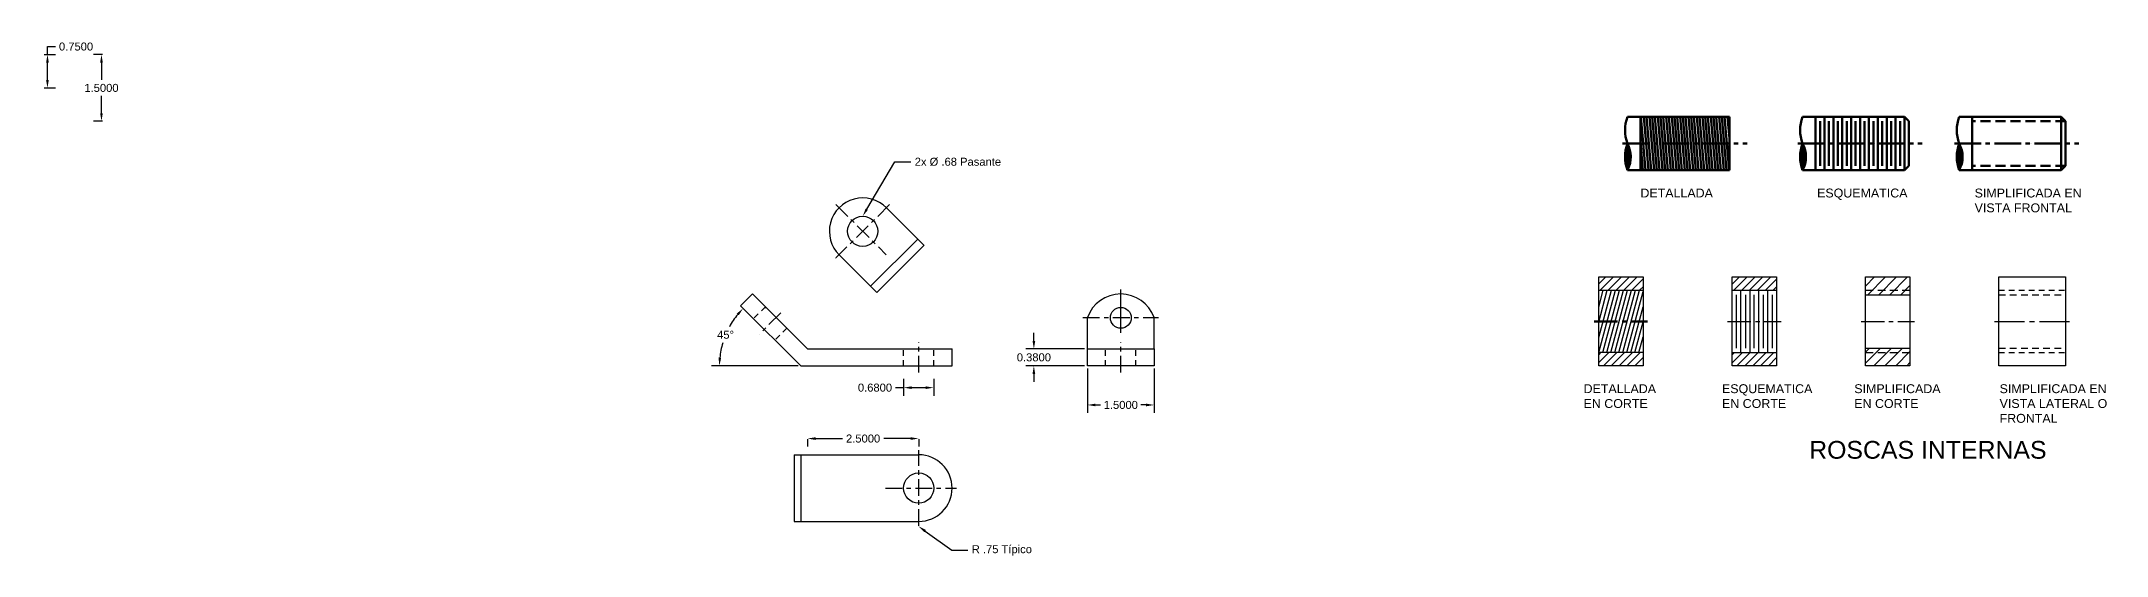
# Model space of a CAD drawing. Header units: inches. Extents: x -4 to 170, y 1 to 14.
# Drawn here: x 83.03 to 129.49, y 0.93 to 12.5 of the extents above; entities that cross this region are included whole.
import ezdxf
from ezdxf import colors
from ezdxf.entities.mleader import LeaderData, LeaderLine
from ezdxf.math import Vec2, Vec3

# ---------------------------------------------------------------- set-up
doc = ezdxf.new("R2010")
doc.units = ezdxf.units.IN
doc.header["$MEASUREMENT"] = 0
doc.linetypes.add('CENTER2', pattern=[1.125, 0.75, -0.125, 0.125, -0.125])
doc.linetypes.add('DASHED2', pattern=[0.375, 0.25, -0.125])
doc.styles.get("Standard").update_dxf_attribs({"font": 'arial.ttf'})
doc.linetypes.add('ZIGZAG', pattern='A,0.0001,-0.2,[131,ltypeshp.shx,S=0.2,R=0,X=-0.2,Y=0],-0.4,[131,ltypeshp.shx,S=0.2,R=180,X=0.2,Y=0],-0.2', length=0.8001)
doc.dimstyles.get("Standard").update_dxf_attribs({"dimtxt": 0.18, "dimasz": 0.18, "dimexe": 0.18, "dimexo": 0.0625, "dimgap": 0.09, "dimtad": 0, "dimtih": 1, "dimtoh": 1, "dimdec": 4, "dimzin": 0, "dimdsep": 46, "dimtxsty": 'Standard', "dimcen": 0.09, "dimadec": 0, "dimazin": 0, "dimtfac": 1, "dimtdec": 4, "dimtofl": 0, "dimtmove": 0, "dimatfit": 3, "dimfxl": 1, "dimtolj": 1, "dimtzin": 0, "dimarcsym": 0})

# ---------------------------------------------------------------- blocks, each defined once
blk = doc.blocks.new('*D16')
at = {"color": 0, "lineweight": -2, "transparency": 16777216}
for p, q in [((83.093, 12.204), (83.349, 12.204)), ((83.169, 12.204), (83.169, 12.384)), ((83.169, 12.384), (83.349, 12.384)), ((83.169, 11.634), (83.169, 12.024)), ((83.093, 11.454), (83.349, 11.454))]:
    blk.add_line(p, q, dxfattribs=at)
at = {"color": 0, "transparency": 16777216}
for points in [[(83.139, 12.024), (83.199, 12.024), (83.169, 12.204)], [(83.139, 11.634), (83.199, 11.634), (83.169, 11.454)]]:
    blk.add_solid(points, dxfattribs=at)
at = {"layer": 'Defpoints', "color": 0, "transparency": 16777216}
for p in [(83.031, 12.204), (83.169, 12.204), (83.031, 11.454)]:
    blk.add_point(p, dxfattribs=at)
at = {"color": 0, "transparency": 16777216, "insert": (83.812, 12.384), "char_height": 0.18, "attachment_point": 5}
blk.add_mtext('\\A1;0.7500', dxfattribs=at)
blk = doc.blocks.new('*D17')
at = {"color": 0, "lineweight": -2, "transparency": 16777216}
for p, q in [((84.404, 12.204), (84.204, 12.204)), ((84.384, 12.024), (84.384, 11.636)), ((84.384, 10.884), (84.384, 11.273)), ((84.404, 10.704), (84.204, 10.704))]:
    blk.add_line(p, q, dxfattribs=at)
at = {"color": 0, "transparency": 16777216}
for points in [[(84.354, 12.024), (84.414, 12.024), (84.384, 12.204)], [(84.354, 10.884), (84.414, 10.884), (84.384, 10.704)]]:
    blk.add_solid(points, dxfattribs=at)
at = {"layer": 'Defpoints', "color": 0, "transparency": 16777216}
for p in [(84.466, 12.204), (84.384, 10.704), (84.466, 10.704)]:
    blk.add_point(p, dxfattribs=at)
at = {"color": 0, "transparency": 16777216, "insert": (84.384, 11.454), "char_height": 0.18, "attachment_point": 5}
blk.add_mtext('\\A1;1.5000', dxfattribs=at)
blk = doc.blocks.new('*D24')
at = {"color": 0, "lineweight": -2, "ltscale": 0.5, "transparency": 16777216}
for p, q in [((106.498, 5.584), (105.176, 5.584)), ((105.356, 5.764), (105.356, 5.944)), ((106.498, 5.204), (105.176, 5.204)), ((105.356, 5.024), (105.356, 4.844))]:
    blk.add_line(p, q, dxfattribs=at)
at = {"color": 0, "ltscale": 0.5, "transparency": 16777216}
for points in [[(105.326, 5.764), (105.386, 5.764), (105.356, 5.584)], [(105.326, 5.024), (105.386, 5.024), (105.356, 5.204)]]:
    blk.add_solid(points, dxfattribs=at)
at = {"layer": 'Defpoints', "color": 0, "ltscale": 0.5, "transparency": 16777216}
for p in [(106.561, 5.584), (105.356, 5.204), (106.561, 5.204)]:
    blk.add_point(p, dxfattribs=at)
at = {"color": 0, "ltscale": 0.5, "transparency": 16777216, "insert": (105.356, 5.394), "char_height": 0.18, "attachment_point": 5}
blk.add_mtext('\\A1;0.3800', dxfattribs=at)
blk = doc.blocks.new('*D25')
at = {"color": 0, "lineweight": -2, "ltscale": 0.5, "transparency": 16777216}
for p, q in [((102.425, 4.713), (102.245, 4.713)), ((102.425, 4.915), (102.425, 4.533)), ((102.925, 4.713), (102.605, 4.713)), ((103.105, 4.915), (103.105, 4.533))]:
    blk.add_line(p, q, dxfattribs=at)
at = {"color": 0, "ltscale": 0.5, "transparency": 16777216}
for points in [[(102.605, 4.743), (102.605, 4.683), (102.425, 4.713)], [(102.925, 4.743), (102.925, 4.683), (103.105, 4.713)]]:
    blk.add_solid(points, dxfattribs=at)
at = {"layer": 'Defpoints', "color": 0, "ltscale": 0.5, "transparency": 16777216}
for p in [(102.425, 4.978), (102.425, 4.713), (103.105, 4.978)]:
    blk.add_point(p, dxfattribs=at)
at = {"color": 0, "ltscale": 0.5, "transparency": 16777216, "insert": (101.782, 4.713), "char_height": 0.18, "attachment_point": 5}
blk.add_mtext('\\A1;0.6800', dxfattribs=at)
blk = doc.blocks.new('*D26')
at = {"color": 0, "lineweight": -2, "ltscale": 0.5, "transparency": 16777216}
blk.add_line((100.051, 5.204), (98.103, 5.204), dxfattribs=at)
for start, end in [(140.8313, 151.2931), (163.625, 174.3618)]:
    blk.add_arc((100.113, 5.204), 1.83, start, end, dxfattribs=at)
at = {"color": 0, "ltscale": 0.5, "transparency": 16777216}
for points in [[(98.672, 6.38), (98.717, 6.34), (98.815, 6.494)], [(98.322, 5.383), (98.262, 5.386), (98.283, 5.204)]]:
    blk.add_solid(points, dxfattribs=at)
at = {"layer": 'Defpoints', "color": 0, "ltscale": 0.5, "transparency": 16777216}
for p in [(98.757, 6.552), (98.526, 6.116), (100.113, 5.204), (100.113, 5.204), (103.515, 5.204)]:
    blk.add_point(p, dxfattribs=at)
at = {"color": 0, "ltscale": 0.5, "transparency": 16777216, "insert": (98.421, 5.902), "char_height": 0.18, "attachment_point": 5}
blk.add_mtext('\\A1;45°', dxfattribs=at)
blk = doc.blocks.new('*D27')
at = {"color": 0, "lineweight": -2, "ltscale": 0.5, "transparency": 16777216}
for p, q in [((106.561, 5.142), (106.561, 4.144)), ((108.061, 5.142), (108.061, 4.144)), ((106.741, 4.324), (106.856, 4.324)), ((107.881, 4.324), (107.765, 4.324))]:
    blk.add_line(p, q, dxfattribs=at)
at = {"color": 0, "ltscale": 0.5, "transparency": 16777216}
for points in [[(106.741, 4.354), (106.741, 4.294), (106.561, 4.324)], [(107.881, 4.354), (107.881, 4.294), (108.061, 4.324)]]:
    blk.add_solid(points, dxfattribs=at)
at = {"layer": 'Defpoints', "color": 0, "ltscale": 0.5, "transparency": 16777216}
for p in [(106.561, 5.204), (108.061, 5.204), (106.561, 4.324)]:
    blk.add_point(p, dxfattribs=at)
at = {"color": 0, "ltscale": 0.5, "transparency": 16777216, "insert": (107.311, 4.324), "char_height": 0.18, "attachment_point": 5}
blk.add_mtext('\\A1;1.5000', dxfattribs=at)
blk = doc.blocks.new('*D28')
at = {"color": 0, "lineweight": -2, "ltscale": 0.5, "transparency": 16777216}
for p, q in [((100.265, 3.552), (100.265, 3.388)), ((100.445, 3.568), (101.05, 3.568)), ((102.585, 3.568), (101.98, 3.568)), ((102.765, 3.552), (102.765, 3.388))]:
    blk.add_line(p, q, dxfattribs=at)
at = {"color": 0, "ltscale": 0.5, "transparency": 16777216}
for points in [[(100.445, 3.598), (100.445, 3.538), (100.265, 3.568)], [(102.585, 3.598), (102.585, 3.538), (102.765, 3.568)]]:
    blk.add_solid(points, dxfattribs=at)
at = {"layer": 'Defpoints', "color": 0, "ltscale": 0.5, "transparency": 16777216}
for p in [(100.265, 3.614), (100.265, 3.568), (102.765, 3.614)]:
    blk.add_point(p, dxfattribs=at)
at = {"color": 0, "ltscale": 0.5, "transparency": 16777216, "insert": (101.515, 3.568), "char_height": 0.18, "attachment_point": 5}
blk.add_mtext('\\A1;2.5000', dxfattribs=at)

msp = doc.modelspace()

# ---------------------------------------------------------------- hatches: boundary and pattern name
at = {"lineweight": 80, "ltscale": 0.5}
h = msp.add_hatch(dxfattribs=at)
h.set_pattern_fill('ANSI31', color=256, scale=0.5, angle=50)
h.paths.add_polyline_path([(120.99917, 10.80426), (118.99858, 10.80426), (118.99858, 10.20426), (120.99888, 10.20426)])
h.paths.add_polyline_path([(120.99888, 10.20426), (118.99858, 10.20426), (118.99858, 9.60426), (120.99858, 9.60426)])
h.paths.add_polyline_path([(120.32003, 10.20426), (120.32003, 10.20426)], flags=16)
h = msp.add_hatch(dxfattribs=at)
h.set_pattern_fill('ANSI31', color=256, scale=0.3, angle=30)
h.set_pattern_definition([(75, (-7.46184, 0), (-0.036222218, 0.009705714), [])])
h.paths.add_polyline_path([(118.70582, 10.20426, 0.17983912), (118.70582, 9.60426, 0.25494226)])
h = msp.add_hatch(dxfattribs=at)
h.set_pattern_fill('ANSI31', color=256, scale=0.3, angle=30)
h.set_pattern_definition([(75, (-3.522285, 0), (-0.036222218, 0.009705714), [])])
h.paths.add_polyline_path([(122.64538, 10.20426, 0.17983912), (122.64538, 9.60426, 0.25494226)])
h = msp.add_hatch(dxfattribs=at)
h.set_pattern_fill('ANSI31', color=256, scale=0.3, angle=30)
h.paths.add_polyline_path([(126.16766, 10.20426, 0.17983912), (126.16766, 9.60426, 0.25494226)])
at = {"ltscale": 0.5}
h = msp.add_hatch(dxfattribs=at)
h.set_pattern_fill('ANSI31', color=256)
h.paths.add_polyline_path([(122.06059, 7.20426), (121.06059, 7.20426), (121.06059, 6.90426), (122.06059, 6.90426)])
h.paths.add_polyline_path([(122.06059, 5.50426), (121.06059, 5.50426), (121.06059, 5.20426), (122.06059, 5.20426)])
h.paths.add_polyline_path([(119.06059, 7.20426), (118.06059, 7.20426), (118.06059, 6.90426), (119.06059, 6.90426)])
h.paths.add_polyline_path([(119.06059, 5.50426), (118.06059, 5.50426), (118.06059, 5.20426), (119.06059, 5.20426)])
h = msp.add_hatch(dxfattribs=at)
h.set_pattern_fill('ANSI31', color=256, scale=1.4)
h.paths.add_polyline_path([(125.06059, 7.20426), (124.06059, 7.20426), (124.06059, 6.80426), (125.06059, 6.80426)])
h.paths.add_polyline_path([(125.06059, 5.60426), (124.06059, 5.60426), (124.06059, 5.20426), (125.06059, 5.20426)])
h = msp.add_hatch(dxfattribs=at)
h.set_pattern_fill('ANSI31', color=256, scale=0.7, angle=30)
h.paths.add_polyline_path([(119.06059, 6.90426), (118.06059, 6.90426), (118.06059, 6.20426), (119.06059, 6.20426)])
h.paths.add_polyline_path([(119.06059, 6.20426), (118.06059, 6.20426), (118.06059, 5.50426), (119.06059, 5.50426)])

# ---------------------------------------------------------------- linework, layer by layer
at = {"lineweight": 80, "ltscale": 0.5}
for p, q in [((118.99858, 10.80426), (118.70582, 10.80426)), ((118.99858, 9.60426), (118.99858, 10.80426)), ((120.99858, 9.60426), (120.99917, 10.80426)), ((122.93814, 10.80426), (122.64538, 10.80426)), ((124.93872, 10.80426), (122.93814, 10.80426)), ((122.93814, 9.60426), (122.93814, 10.80426)), ((123.03814, 9.70426), (123.03814, 10.70426)), ((123.13814, 9.60426), (123.13814, 10.80426)), ((123.23814, 9.70426), (123.23814, 10.70426)), ((123.33814, 9.60426), (123.33814, 10.80426)), ((123.43814, 9.70426), (123.43814, 10.70426)), ((123.53814, 9.60426), (123.53814, 10.80426)), ((123.63814, 9.70426), (123.63814, 10.70426)), ((123.73814, 9.60426), (123.73814, 10.80426)), ((123.83814, 9.70426), (123.83814, 10.70426)), ((123.93814, 9.60426), (123.93814, 10.80426)), ((124.03814, 9.70426), (124.03814, 10.70426)), ((124.13814, 9.60426), (124.13814, 10.80426)), ((124.23814, 9.70426), (124.23814, 10.70426)), ((124.33814, 9.60426), (124.33814, 10.80426)), ((124.43814, 9.70426), (124.43814, 10.70426)), ((124.53814, 9.60426), (124.53814, 10.80426)), ((124.63814, 9.70426), (124.63814, 10.70426)), ((124.73814, 9.60426), (124.73814, 10.80426)), ((124.83814, 9.70426), (124.83814, 10.70426)), ((124.93814, 9.60426), (124.93872, 10.80426)), ((125.0383, 10.70425), (124.93872, 10.80426)), ((125.0383, 10.20426), (125.0383, 10.70426)), ((126.46042, 10.80426), (126.16766, 10.80426)), ((126.46042, 9.60426), (126.46042, 10.80426)), ((128.46101, 10.80426), (126.46042, 10.80426)), ((128.46042, 9.60426), (128.46101, 10.80426)), ((128.56058, 10.70425), (128.46101, 10.80426)), ((128.56059, 10.20426), (128.56059, 10.70426)), ((125.0383, 10.20426), (125.0383, 9.70426)), ((128.56059, 10.20426), (128.56059, 9.70426)), ((118.99858, 9.60426), (118.70582, 9.60426)), ((120.99858, 9.60426), (118.99858, 9.60426)), ((122.93814, 9.60426), (122.64538, 9.60426)), ((124.93814, 9.60426), (122.93814, 9.60426)), ((124.93814, 9.60426), (122.93814, 9.60426)), ((125.03809, 9.70443), (124.93814, 9.60426)), ((126.46042, 9.60426), (126.16766, 9.60426)), ((128.46042, 9.60426), (126.46042, 9.60426)), ((128.46042, 9.60426), (126.46042, 9.60426)), ((128.56037, 9.70443), (128.46042, 9.60426))]:
    msp.add_line(p, q, dxfattribs=at)
at = {"linetype": 'ZIGZAG', "lineweight": 80, "ltscale": 0.05}
for p, q in [((120.99917, 10.80426), (118.99858, 10.80426)), ((120.99858, 9.60426), (118.99858, 9.60426))]:
    msp.add_line(p, q, dxfattribs=at)
at = {"linetype": 'DASHED2', "lineweight": 80, "ltscale": 0.9}
for p, q in [((125.0383, 10.70426), (125.03828, 10.70426)), ((128.56059, 10.70426), (126.46042, 10.70426)), ((125.0383, 9.70426), (125.03792, 9.70426)), ((128.56059, 9.70426), (126.46042, 9.70426))]:
    msp.add_line(p, q, dxfattribs=at)
at = {"linetype": 'CENTER2', "lineweight": 80, "ltscale": 0.8}
for p, q in [((118.59858, 10.20426), (121.39888, 10.20426)), ((122.53814, 10.20426), (125.33843, 10.20426)), ((126.06042, 10.20426), (128.86072, 10.20426))]:
    msp.add_line(p, q, dxfattribs=at)
at = {"linetype": 'CENTER2', "ltscale": 0.5}
for p, q in [((102.10847, 8.83005), (100.90362, 7.63074)), ((100.90412, 8.83056), (102.03715, 7.70085)), ((99.66332, 6.39615), (99.18239, 5.91743)), ((106.46059, 6.29033), (108.16059, 6.29033)), ((102.76515, 5.05426), (102.76515, 5.73426)), ((107.31059, 5.05426), (107.31059, 5.73426)), ((102.76515, 1.60426), (102.76515, 3.30426)), ((102.01515, 2.45426), (103.61515, 2.45426))]:
    msp.add_line(p, q, dxfattribs=at)
at = {"ltscale": 0.5}
for p, q in [((102.10847, 8.83005), (102.10834, 8.83019)), ((100.97895, 8.76395), (100.97493, 8.75995)), ((102.88738, 7.91222), (102.03359, 8.7635)), ((102.74575, 8.05343), (101.68264, 6.99521)), ((100.90802, 7.62635), (100.90388, 7.63047)), ((101.82427, 6.854), (100.97449, 7.70129)), ((118.06059, 5.20426), (118.06059, 7.20426)), ((118.06059, 7.20426), (119.06059, 7.20426)), ((119.06059, 7.20426), (119.06059, 5.20426)), ((121.06059, 5.20426), (121.06059, 7.20426)), ((121.06059, 7.20426), (122.06059, 7.20426)), ((122.06059, 7.20426), (122.06059, 5.20426)), ((124.06059, 5.20426), (124.06059, 7.20426)), ((124.06059, 7.20426), (125.06059, 7.20426)), ((125.06059, 7.20426), (125.06059, 5.20426)), ((127.06059, 5.20426), (127.06059, 7.20426)), ((127.06059, 7.20426), (128.56059, 7.20426)), ((128.56059, 7.20426), (128.56059, 5.20426)), ((99.0259, 6.81988), (98.75658, 6.5518)), ((98.75658, 6.5518), (100.11323, 5.20426)), ((100.26515, 5.58426), (99.0259, 6.81988)), ((99.30485, 6.51905), (99.32761, 6.51905)), ((107.31059, 5.94925), (107.31059, 6.91988)), ((121.06059, 6.90426), (122.06059, 6.90426)), ((121.16059, 5.60426), (121.16059, 6.80426)), ((121.26059, 5.50426), (121.26059, 6.90426)), ((121.36059, 6.80426), (121.36059, 5.60426)), ((121.46059, 6.90426), (121.46059, 5.50426)), ((121.56059, 5.60426), (121.56059, 6.80426)), ((121.66059, 5.50426), (121.66059, 6.90426)), ((121.76059, 6.80426), (121.76059, 5.60426)), ((121.86059, 6.90426), (121.86059, 5.50426)), ((121.96059, 6.80426), (121.96059, 5.60426)), ((124.06059, 6.80426), (125.06059, 6.80426)), ((99.79246, 6.04925), (99.79879, 6.04925)), ((106.56059, 5.58426), (106.56059, 6.29033)), ((108.06059, 5.58426), (108.06059, 6.29033)), ((118.06059, 5.50426), (118.06059, 6.20426)), ((100.26515, 5.58426), (103.51515, 5.58426)), ((103.51515, 5.20426), (103.51515, 5.58426)), ((106.56059, 5.20426), (106.56059, 5.58426)), ((106.56059, 5.58426), (108.06059, 5.58426)), ((108.06059, 5.58426), (108.06059, 5.20426)), ((124.06059, 5.60426), (125.06059, 5.60426)), ((100.11323, 5.20426), (103.51515, 5.20426)), ((108.06059, 5.20426), (106.56059, 5.20426)), ((119.06059, 5.20426), (118.06059, 5.20426)), ((121.06059, 5.50426), (122.06059, 5.50426)), ((122.06059, 5.20426), (121.06059, 5.20426)), ((125.06059, 5.20426), (124.06059, 5.20426)), ((128.56059, 5.20426), (127.06059, 5.20426)), ((99.96323, 3.20426), (102.76515, 3.20426)), ((100.11323, 3.20426), (100.11323, 1.70417)), ((99.96323, 1.70426), (102.76515, 1.70426))]:
    msp.add_line(p, q, dxfattribs=at)
at = {"linetype": 'DASHED2', "ltscale": 0.5}
for p, q in [((101.26709, 8.47227), (101.26527, 8.47046)), ((101.74682, 7.99033), (101.745, 7.98852)), ((99.31624, 6.53039), (99.04582, 6.26122)), ((127.06059, 6.90426), (128.56059, 6.90426)), ((99.79778, 6.05026), (99.52555, 5.77928)), ((102.42515, 5.20426), (102.42515, 5.58426)), ((103.10515, 5.20426), (103.10515, 5.58426)), ((106.97059, 5.20426), (106.97059, 5.58426)), ((107.65059, 5.20426), (107.65059, 5.58426)), ((127.06059, 5.50426), (128.56059, 5.50426))]:
    msp.add_line(p, q, dxfattribs=at)
at = {"linetype": 'ZIGZAG', "ltscale": 0.3}
for p, q in [((102.88216, 7.90703), (101.82427, 6.854)), ((99.96323, 3.20426), (99.96323, 1.70417))]:
    msp.add_line(p, q, dxfattribs=at)
at = {"linetype": 'ZIGZAG', "ltscale": 0.2}
for p, q in [((118.06059, 6.90426), (119.06059, 6.90426)), ((119.06059, 5.50426), (118.06059, 5.50426))]:
    msp.add_line(p, q, dxfattribs=at)
at = {"linetype": 'DASHED2', "ltscale": 0.7}
for p, q in [((124.06059, 6.90426), (125.06059, 6.90426)), ((124.06059, 5.50426), (125.06059, 5.50426))]:
    msp.add_line(p, q, dxfattribs=at)
at = {"linetype": 'DASHED2', "ltscale": 0.6}
for p, q in [((127.06059, 6.80426), (128.56059, 6.80426)), ((127.06059, 5.60426), (128.56059, 5.60426))]:
    msp.add_line(p, q, dxfattribs=at)
at = {"linetype": 'CENTER2', "lineweight": 80, "ltscale": 0.7}
msp.add_line((117.96059, 6.20426), (119.16059, 6.20426), dxfattribs=at)
at = {"linetype": 'CENTER2', "ltscale": 0.7}
for p, q in [((120.96059, 6.20426), (122.16059, 6.20426)), ((123.96059, 6.20426), (125.16059, 6.20426))]:
    msp.add_line(p, q, dxfattribs=at)
at = {"linetype": 'CENTER2', "ltscale": 0.9}
msp.add_line((126.96059, 6.20426), (128.66059, 6.20426), dxfattribs=at)
at = {"ltscale": 0.5}
for centre, radius in [((101.50604, 8.2304), 0.34), ((107.31059, 6.28415), 0.2349), ((102.76515, 2.45426), 0.34)]:
    msp.add_circle(centre, radius, dxfattribs=at)
at = {"lineweight": 80, "ltscale": 0.5}
for centre, radius, start, end in [((119.51293, 10.50426), 0.86105, 159.609895, 200.390105), ((123.45248, 10.50426), 0.86105, 159.609895, 200.390105), ((126.97477, 10.50426), 0.86105, 159.609895, 200.390105), ((119.51293, 9.90426), 0.86105, 159.60985, 200.390084), ((118.1557, 9.90426), 0.62661, 331.395103, 28.604964), ((119.51293, 9.90426), 0.86105, 20.390084, 20.39015), ((123.45248, 9.90426), 0.86105, 159.60985, 200.390084), ((122.09525, 9.90426), 0.62661, 331.395103, 28.604964), ((123.45248, 9.90426), 0.86105, 20.390084, 20.39015), ((126.97477, 9.90426), 0.86105, 159.60985, 200.390084), ((125.61754, 9.90426), 0.62661, 331.395103, 28.604964), ((126.97477, 9.90426), 0.86105, 20.390084, 20.39015)]:
    msp.add_arc(centre, radius, start, end, dxfattribs=at)
at = {"ltscale": 0.5}
for centre, radius, start, end in [((101.50604, 8.2304), 0.75001, 44.867909, 225.300472), ((101.50604, 8.2304), 0.85001, 44.867909, 44.881029), ((101.50604, 8.2304), 0.85001, 224.867909, 225.300472), ((107.31059, 6.024), 0.79588, 19.550309, 160.449691), ((102.76515, 2.45426), 0.75, 270, 90)]:
    msp.add_arc(centre, radius, start, end, dxfattribs=at)

# ---------------------------------------------------------------- texts
at = {"lineweight": 80, "ltscale": 0.5, "attachment_point": 1}
for s, width, heights, insert, char_height in [('DETALLADA', 2.0591706, [0], (118.99858, 9.19053), 0.2), ('ESQUEMATICA', 2.0591706, [0], (122.97216, 9.19053), 0.2), ('SIMPLIFICADA EN\\PVISTA FRONTAL', 2.5408158, [1.14524], (126.5157, 9.19053), 0.2), ('DETALLADA \\PEN CORTE', 1.9265825, [1.35148], (117.71992, 4.79), 0.2), ('ESQUEMATICA\\PEN CORTE', 1.9265825, [1.35148], (120.83341, 4.79), 0.2), ('SIMPLIFICADA \\PEN CORTE', 1.9265825, [1.35148], (123.80929, 4.79), 0.2), ('SIMPLIFICADA EN\\PVISTA LATERAL O\\PFRONTAL', 2.4942366, [2.15923], (127.0776, 4.79), 0.2), ('ROSCAS INTERNAS', 5.5389259, [0], (122.79425, 3.51481), 0.4)]:
    msp.add_mtext_dynamic_manual_height_columns(s, width=width, gutter_width=1, heights=heights, dxfattribs=dict(at, insert=insert, char_height=char_height))

# ---------------------------------------------------------------- dimensions: what is measured, and where the dimension line sits
for base, p1, p2, picture, middle in [((83.16869, 12.20443), (83.03064, 11.45443), (83.03064, 12.20443), '*D16', (83.81201, 12.38443)), ((84.38355, 10.70443), (84.46639, 12.20443), (84.46639, 10.70443), '*D17', (84.38355, 11.45443))]:
    dim = msp.add_linear_dim(base=base, p1=p1, p2=p2, angle=90, dimstyle='Standard')
    dim.commit()
    dim.dimension.update_dxf_attribs({"geometry": picture, "text_midpoint": middle})
at = {"ltscale": 0.5}
dim = msp.add_angular_dim_2l(base=(98.52642, 6.11566), line1=((98.75658, 6.5518), (100.11323, 5.20426)), line2=((100.11323, 5.20426), (103.51515, 5.20426)), dimstyle='Standard', dxfattribs=at)
dim.commit()
dim.dimension.update_dxf_attribs({"geometry": '*D26', "text_midpoint": (98.42142, 5.90169)})
dim = msp.add_linear_dim(base=(105.35603, 5.20426), p1=(106.56059, 5.58426), p2=(106.56059, 5.20426), angle=90, dimstyle='Standard', dxfattribs=at)
dim.commit()
dim.dimension.update_dxf_attribs({"geometry": '*D24', "text_midpoint": (105.35603, 5.39426)})
for base, p1, p2, picture, middle in [((106.56059, 4.32399), (108.06059, 5.20426), (106.56059, 5.20426), '*D27', (107.31059, 4.32399)), ((102.42515, 4.71343), (103.10515, 4.9777), (102.42515, 4.9777), '*D25', (101.78183, 4.71343)), ((100.26515, 3.56845), (102.76515, 3.61433), (100.26515, 3.61433), '*D28', (101.51515, 3.56845))]:
    dim = msp.add_linear_dim(base=base, p1=p1, p2=p2, dimstyle='Standard', dxfattribs=at)
    dim.commit()
    dim.dimension.update_dxf_attribs({"geometry": picture, "text_midpoint": middle})

# ---------------------------------------------------------------- leaders
ml = msp.add_multileader_mtext('Standard', dxfattribs=at)
ml.set_content('2x %%C .68 Pasante', color=256)
ml.set_leader_properties()
ml.build(insert=Vec2(0, 0))
ml.multileader.update_dxf_attribs({"dogleg_length": 0.36, "arrow_head_size": 0.18})
ctx = ml.context
ctx.base_point, ctx.char_height, ctx.arrow_head_size, ctx.landing_gap_size, ctx.plane_origin = Vec3(102.58564, 9.79081), 0.18, 0.18, 0.09, Vec3(101.50604, 8.2304)
notes = []
notes.append((ctx, [(0, (1, 1, 0), (102.22564, 9.79081), (1, 0), 0.36, [(0, [(101.50604, 8.57026)], 0, [])])]))
ctx.mtext.insert, ctx.mtext.width, ctx.mtext.flow_direction = Vec3(102.67564, 9.88443), 2.4131565, 5
ml = msp.add_multileader_mtext('Standard', dxfattribs=at)
ml.set_content('R .75 Típico', color=256)
ml.set_leader_properties()
ml.build(insert=Vec2(0, 0))
ml.multileader.update_dxf_attribs({"dogleg_length": 0.36, "arrow_head_size": 0.18})
ctx = ml.context
ctx.base_point, ctx.char_height, ctx.arrow_head_size, ctx.landing_gap_size, ctx.plane_origin = Vec3(103.86811, 1.05549), 0.18, 0.18, 0.09, Vec3(102.76515, 1.70426)
notes.append((ctx, [(0, (1, 1, 0), (103.50811, 1.05549), (1, 0), 0.36, [(0, [(102.76515, 1.59388)], 0, [])])]))
ctx.mtext.insert, ctx.mtext.width, ctx.mtext.flow_direction = Vec3(103.95811, 1.17048), 1.8559785, 5
for ctx, leaders in notes:
    for number, flags, end, landing, length, lines in leaders:
        leader = LeaderData()
        leader.index, (leader.has_last_leader_line, leader.has_dogleg_vector, leader.attachment_direction) = number, flags
        leader.last_leader_point, leader.dogleg_vector, leader.dogleg_length = Vec3(end), Vec3(landing), length
        for number, points, colour, breaks in lines:
            line = LeaderLine()
            line.index, line.vertices, line.color, line.breaks = number, Vec3.list(points), colors.encode_raw_color(colour), breaks
            leader.lines.append(line)
        ctx.leaders.append(leader)

doc.saveas('drawing.dxf')
